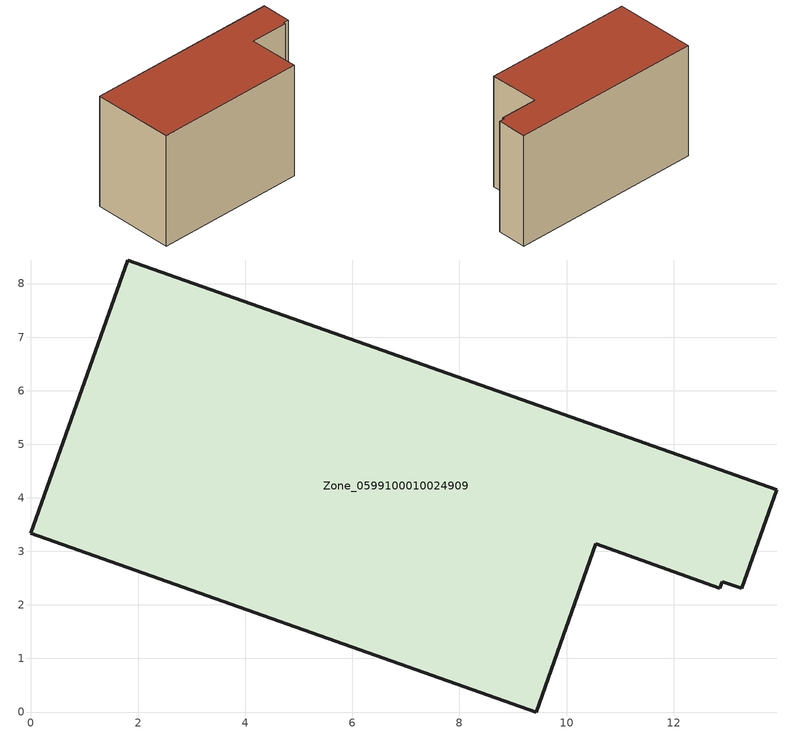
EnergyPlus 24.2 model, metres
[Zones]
Zone_0599100010024909
 floor ground (C_G): 0,3.34 1.81,8.44 13.92,4.15 13.27,2.31 12.91,2.43 12.86,2.31 10.54,3.14 9.43,0 z0.62
 wall outside (C_F): 1.81,8.44 0,3.34 9.43,0 10.54,3.14 12.86,2.31 12.91,2.43 13.27,2.31 13.92,4.15 1.81,8.44 z0.62:8.21
 roof outside (C_R): 12.86,2.31 12.91,2.43 13.27,2.31 13.92,4.15 1.81,8.44 0,3.34 9.43,0 10.54,3.14 z8.21
[BUILDING]
Pand.0599100010024909: North Axis=0; Terrain=City; Loads Convergence Tolerance Value=0.04; Temperature Convergence Tolerance Value=0.4; Solar Distribution=FullExterior; Maximum Number of Warmup Days=25; Minimum Number of Warmup Days=1
[Site:Location]
Rotterdam.The.Hague.AP_ZH_NLD Design_Conditions: Latitude=51.96; Longitude=4.45; Time Zone=1; Elevation=-4.5
[SITE:GROUNDTEMPERATURE:BUILDINGSURFACE]
18, 18, 18, 18, 18, 18, 18, 18, 18, 18, 18, 18
[MATERIAL] Thermal Absorptance=0.9; Solar Absorptance=0.7; Visible Absorptance=0.7
Name | Roughness | Thickness | Conductivity | Density | Specific Heat
G.TI.1965-1974 | MediumSmooth | 0.15 | 0.882353 | 540 | 1210
F.TI.1965-1974 | Rough | 0.3 | 0.697674 | 1920 | 840
R.TI.1965-1974 | MediumRough | 0.2 | 0.232558 | 1500 | 1000
[CONSTRUCTION]
C_G: G.TI.1965-1974
C_F: F.TI.1965-1974
C_R: R.TI.1965-1974
[ZONE]
Zone_0599100010024909: Type=1; Multiplier=1; Ceiling Height=Autocalculate; Volume=Autocalculate; Floor Area=autocalculate; Part of Total Floor Area=Yes
[ZONEINFILTRATION:DESIGNFLOWRATE]
Infil_Zone_0599100010024909: Zone or ZoneList or Space or SpaceList=Zone_0599100010024909; Schedule=AlwaysOn; Design Flow Rate Calculation Method=Flow/Area; Flow Rate per Floor Area=0.003; Constant Term Coefficient=1; Temperature Term Coefficient=0; Velocity Term Coefficient=0; Velocity Squared Term Coefficient=0
[HVACTEMPLATE:ZONE:IDEALLOADSAIRSYSTEM]
Zone_0599100010024909: Maximum Heating Supply Air Temperature=50; Minimum Cooling Supply Air Temperature=13; Maximum Heating Supply Air Humidity Ratio=0.0156; Minimum Cooling Supply Air Humidity Ratio=0.0077; Heating Limit=NoLimit; Cooling Limit=NoLimit; Dehumidification Control Type=ConstantSensibleHeatRatio; Cooling Sensible Heat Ratio=0.7; Dehumidification Setpoint=60; Humidification Control Type=None; Humidification Setpoint=30; Outdoor Air Method=None; Outdoor Air Flow Rate per Person=0.00944; Outdoor Air Flow Rate per Zone Floor Area=0; Outdoor Air Flow Rate per Zone=0; Demand Controlled Ventilation Type=None; Outdoor Air Economizer Type=NoEconomizer; Heat Recovery Type=None; Sensible Heat Recovery Effectiveness=0.7; Latent Heat Recovery Effectiveness=0.65
[ZONECONTROL:THERMOSTAT]
ThermostatControl_Zone_0599100010024909: Zone or ZoneList=Zone_0599100010024909; Control Type Schedule=DualSetpointControlType; Control 1=Thermostat_Zone_0599100010024909; Temperature Difference Between Cutout And Setpoint=0
[THERMOSTATSETPOINT:DUALSETPOINT]
Thermostat_Zone_0599100010024909: Heating Setpoint Temperature Schedule=HeatingSetpoint_Zone_0599100010024909; Cooling Setpoint Temperature Schedule=CoolingSetpoint_Zone_0599100010024909
[SCHEDULE:COMPACT]
HeatingSetpoint_Zone_0599100010024909: Through: 12/31, For: AllDays, Until: 24:00, 21
CoolingSetpoint_Zone_0599100010024909: Through: 12/31, For: AllDays, Until: 24:00, 24
DualSetpointControlType: Through: 12/31, For: AllDays, Until: 24:00, 4
AlwaysOn: Through: 12/31, For: AllDays, Until: 24:00, 1
